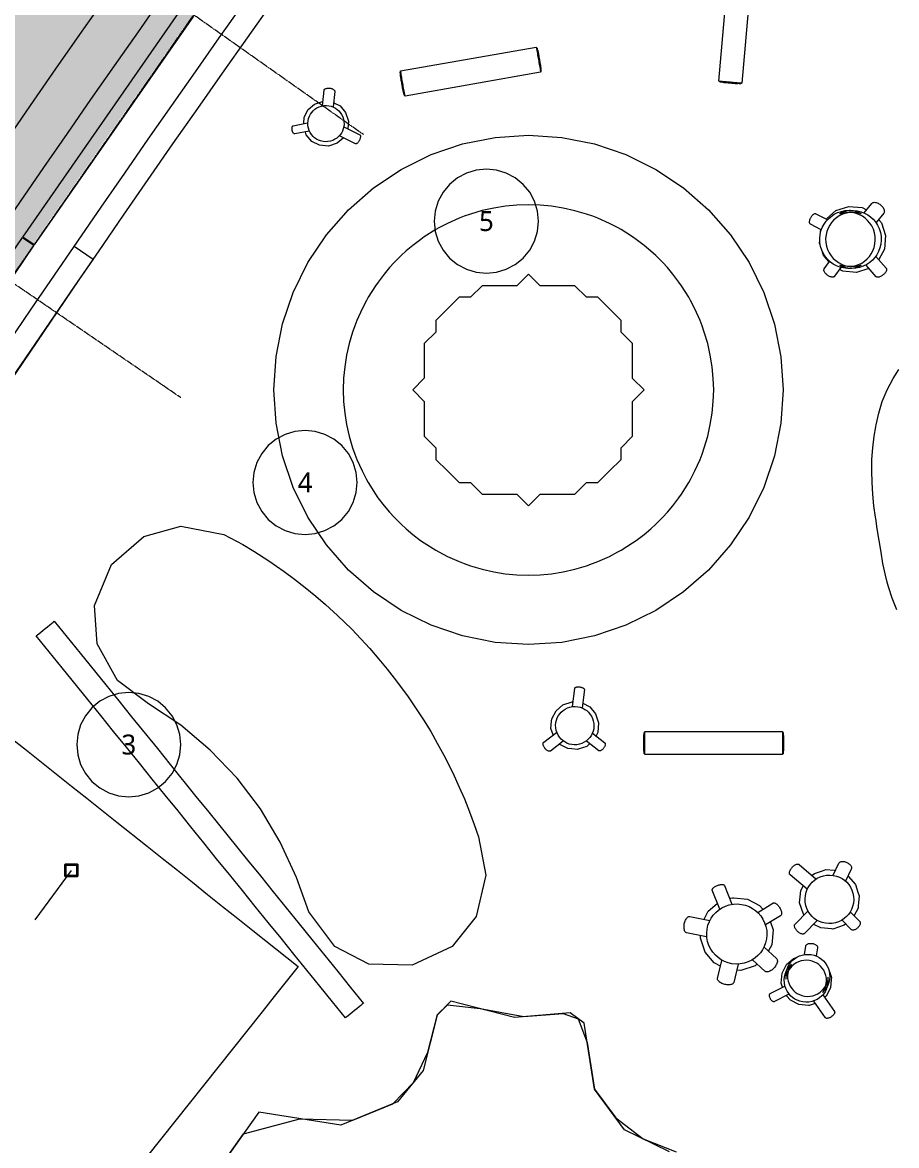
# Model space of a CAD drawing. Header units: millimetres. Extents: x -31757 to 121236, y -27283 to 63658.
# Drawn here: x 46065 to 53617, y 3077 to 12778 of the extents above; entities that cross this region are included whole.
import ezdxf

# ---------------------------------------------------------------- set-up
doc = ezdxf.new("R2010")
doc.units = ezdxf.units.MM
doc.linetypes.add('DASHDOT', pattern=[3.556, 2.54, -0.508, 0, -0.508])
doc.linetypes.add('PHANTOM', pattern=[6.35, 3.175, -0.635, 0.635, -0.635, 0.635, -0.635])
for name, color, linetype, lineweight in [('04_切断（機械室などの塊）', 7, 'Continuous', 35), ('06_部屋の色', 8, 'Continuous', 0), ('10_見えがかり', 7, 'Continuous', 13), ('11_見えがかり（家具）', 8, 'Continuous', 9), ('20_上部（屋根の外形・梁）', 8, 'PHANTOM', 9), ('30_敷地・外構', 8, 'Continuous', 9), ('40_通り芯', 1, 'DASHDOT', 9), ('41_通り芯の符号', 1, 'Continuous', 13), ('50_寸法', 3, 'Continuous', 9)]:
    doc.layers.add(name, color=color, linetype=linetype, lineweight=lineweight)
doc.styles.add('JP', font='NotoSansCJKjp-Regular.otf')

msp = doc.modelspace()

# ---------------------------------------------------------------- hatches: boundary and pattern name
at = {"layer": '06_部屋の色', "true_color": 0xd8ccb8}
msp.add_hatch(color=8, dxfattribs=at).paths.add_polyline_path([(46090.2, 13394.3), (46610.4, 14131.8), (47134.1, 14866.8), (47661.3, 15599.3), (48191.9, 16329.3), (48725.9, 17056.8), (49263.4, 17781.8), (49804.3, 18504.2), (50348.5, 19224.1), (50896.2, 19941.4), (51447.2, 20656.2), (52001.6, 21368.3), (52559.4, 22077.8), (53120.5, 22784.7), (53684.9, 23488.9), (54252.6, 24190.4), (54823.6, 24889.3), (55397.9, 25585.4), (55975.5, 26278.9), (56556.3, 26969.6), (57140.4, 27657.6), (57727.8, 28342.8), (58318.3, 29025.2), (58912.1, 29704.9), (59509, 30381.7), (60109.2, 31055.7), (60712.5, 31726.9), (61318.9, 32395.3), (61928.6, 33060.7), (62541.3, 33723.3), (63157.1, 34383), (63776.1, 35039.8), (64398.1, 35693.7), (65023.3, 36344.6), (65651.4, 36992.6), (66282.7, 37637.6), (66916.9, 38279.6), (67554.2, 38918.6), (68194.5, 39554.6), (68837.8, 40187.6), (69484, 40817.5), (70133.2, 41444.4), (70785.4, 42068.3), (71440.5, 42689), (72098.5, 43306.7), (72759.4, 43921.2), (73423.2, 44532.7), (74089.9, 45140.9), (75098.3, 44030.5), (74436.8, 43427), (73778.2, 42820.3), (73122.5, 42210.6), (72469.6, 41597.8), (71819.7, 40981.9), (71172.6, 40363), (70528.5, 39741), (69887.3, 39116), (69249.1, 38487.9), (68613.8, 37856.9), (67981.5, 37222.9), (67352.2, 36585.9), (66726, 35945.9), (66102.7, 35303), (65482.5, 34657.2), (64865.3, 34008.5), (64251.2, 33356.8), (63640.2, 32702.3), (63032.2, 32044.9), (62427.4, 31384.7), (61825.7, 30721.6), (61227.1, 30055.6), (60631.7, 29386.9), (60039.4, 28715.3), (59450.3, 28041), (58864.3, 27363.9), (58281.6, 26684.1), (57702.1, 26001.5), (57125.8, 25316.2), (56552.7, 24628.2), (55982.9, 23937.5), (55416.4, 23244.1), (54853.1, 22548), (54293.1, 21849.3), (53736.4, 21148), (53183.1, 20444), (52633, 19737.5), (52086.3, 19028.4), (51542.9, 18316.7), (51002.9, 17602.4), (50466.3, 16885.6), (49933, 16166.3), (49403.2, 15444.5), (48876.7, 14720.2), (48353.7, 13993.4), (47834.1, 13264.2), (47317.9, 12532.5), (46805.2, 11798.4), (46296, 11061.9), (45790.2, 10323), (45287.9, 9581.8), (44789.2, 8838.1), (44293.9, 8092.2), (43802.2, 7343.9), (43313.9, 6593.3), (42829.3, 5840.4), (42348.2, 5085.2), (41870.6, 4327.7), (41396.6, 3568.1), (40122.1, 4359.1), (40599.9, 5124.8), (41081.2, 5888.2), (41566.1, 6649.3), (42054.6, 7408.1), (42546.7, 8164.7), (43042.3, 8918.9), (43541.5, 9670.8), (44044.2, 10420.3), (44550.4, 11167.4), (45060.2, 11912.1), (45573.4, 12654.4)])

# ---------------------------------------------------------------- linework, layer by layer
at = {"layer": '04_切断（機械室などの塊）'}
msp.add_lwpolyline([(46536.8, 5503.1), (46536.8, 5495.9), (46536.8, 5494.7), (46536.7, 5487.6), (46536.7, 5486.4), (46536.7, 5479.2), (46536.7, 5478.1), (46536.7, 5470.9), (46536.7, 5469.7), (46536.7, 5462.6), (46536.7, 5461.4), (46536.7, 5454.2), (46536.7, 5453.1), (46536.7, 5445.9), (46536.7, 5444.7), (46536.7, 5437.6), (46536.7, 5436.4), (46536.7, 5429.2), (46536.7, 5428.1), (46536.7, 5420.9), (46536.7, 5419.7), (46536.7, 5412.6), (46536.7, 5411.4), (46536.7, 5404.2), (46535.6, 5404.2), (46528.4, 5404.2), (46527.2, 5404.2), (46520.1, 5404.2), (46518.9, 5404.2), (46511.7, 5404.2), (46510.6, 5404.2), (46503.4, 5404.2), (46502.2, 5404.2), (46495.1, 5404.2), (46493.9, 5404.2), (46486.7, 5404.2), (46485.6, 5404.2), (46478.4, 5404.2), (46477.2, 5404.2), (46470.1, 5404.2), (46468.9, 5404.2), (46461.7, 5404.2), (46460.6, 5404.2), (46453.4, 5404.2), (46452.2, 5404.2), (46445.1, 5404.2), (46443.9, 5404.2), (46436.7, 5404.2), (46436.7, 5405.4), (46436.7, 5412.6), (46436.7, 5413.7), (46436.7, 5420.9), (46436.7, 5422.1), (46436.7, 5429.2), (46436.7, 5430.4), (46436.7, 5437.6), (46436.7, 5438.7), (46436.7, 5445.9), (46436.7, 5447.1), (46436.7, 5454.2), (46436.7, 5455.4), (46436.7, 5462.6), (46436.7, 5463.7), (46436.7, 5470.9), (46436.7, 5472.1), (46436.7, 5479.2), (46436.7, 5480.4), (46436.7, 5487.6), (46436.7, 5488.7), (46436.8, 5495.9), (46436.8, 5497.1), (46436.8, 5504.2), (46437.9, 5504.2), (46445.1, 5504.2), (46446.2, 5504.2), (46453.4, 5504.2), (46454.6, 5504.2), (46461.8, 5504.2), (46462.9, 5504.2), (46470.1, 5504.2), (46471.2, 5504.2), (46478.4, 5504.2), (46479.6, 5504.2), (46486.8, 5504.2), (46487.9, 5504.2), (46495.1, 5504.2), (46496.2, 5504.2), (46503.4, 5504.2), (46504.6, 5504.2), (46511.8, 5504.2), (46512.9, 5504.2), (46520.1, 5504.2), (46521.2, 5504.2), (46528.4, 5504.2), (46529.6, 5504.2), (46536.8, 5504.2), (46536.8, 5503.1)], dxfattribs=at)
at = {"layer": '10_見えがかり'}
for points in [[(52393, 13537.7), (52280.5, 12252.6), (52279.8, 12252.7), (52277.5, 12252.8), (52273.5, 12253.1), (52267.8, 12253.6), (52260.3, 12254.2), (52251.3, 12255), (52241, 12255.8), (52229.6, 12256.8), (52217.6, 12257.8), (52205.2, 12258.9), (52192.9, 12260), (52180.9, 12261), (52168.9, 12262.1), (52156.6, 12263.2), (52144.2, 12264.3), (52132.2, 12265.3), (52120.8, 12266.4), (52110.4, 12267.3), (52101.4, 12268.1), (52094, 12268.8), (52088.3, 12269.3), (52084.3, 12269.7), (52082, 12270), (52081.3, 12270.1), (52193.8, 13555.2)], [(42603.5, 5694.3), (42848.1, 6411.3), (43072.1, 6772.4), (43266.5, 7072.2), (43461.5, 7371.6), (43657, 7670.6), (43853.1, 7969.3), (44049.8, 8267.6), (44247, 8565.5), (44444.8, 8863.1), (44643.1, 9160.3), (44842, 9457.1), (45041.5, 9753.5), (45241.5, 10049.6), (45442.1, 10345.3), (45643.2, 10640.6), (45844.9, 10935.5), (46047.1, 11230.1), (46249.9, 11524.3), (46453.2, 11818), (46657.1, 12111.5), (46861.5, 12404.5), (47066.5, 12697.1), (47256.1, 12966.7)], [(47967.9, 12934.7), (47762.5, 12643.8), (47557.6, 12352.4), (47353.3, 12060.7), (47149.5, 11768.6), (46946.2, 11476.1), (46743.6, 11183.3), (46541.4, 10890), (46339.8, 10596.4), (46138.8, 10302.4), (45938.3, 10008)], [(49333.4, 12351.5), (49332.6, 12355.8), (49332.2, 12358.3), (49332.1, 12359.1), (50504, 12565.6), (50504.1, 12564.9), (50504.6, 12562.4), (50505.4, 12558), (50506.5, 12551.8), (50507.9, 12543.7), (50509.6, 12533.9), (50511.6, 12522.7), (50513.8, 12510.3), (50516.1, 12497.2), (50518.5, 12483.8), (50520.8, 12470.4), (50523.1, 12457.3), (50525.4, 12444.3), (50527.8, 12430.9), (50530.2, 12417.4), (50532.5, 12404.3), (50534.6, 12392), (50536.6, 12380.7), (50538.3, 12370.9), (50539.8, 12362.8), (50540.9, 12356.6), (50541.6, 12352.3), (50542.1, 12349.8), (50542.2, 12349), (49370.3, 12142.4), (49370.1, 12143.2), (49369.7, 12145.7), (49368.9, 12150), (49367.8, 12156.2), (49366.4, 12164.3), (49364.6, 12174.1), (49362.7, 12185.4), (49360.5, 12197.8), (49358.2, 12210.9), (49355.8, 12224.3), (49353.4, 12237.7), (49351.1, 12250.7), (49348.8, 12263.8), (49346.5, 12277.2), (49344.1, 12290.6), (49341.8, 12303.7), (49339.6, 12316.1), (49337.6, 12327.3), (49335.9, 12337.1), (49334.5, 12345.2), (49333.4, 12351.5)], [(50507.5, 12557.3), (50510.5, 12557.8), (50510.6, 12557.1), (50511, 12554.8), (50511.7, 12550.9), (50512.7, 12545.1), (50514, 12537.7), (50515.6, 12528.7), (50517.4, 12518.3), (50519.5, 12506.9), (50521.6, 12494.9), (50523.8, 12482.5), (50525.9, 12470.2), (50528.1, 12458.2), (50530.2, 12446.2), (50532.3, 12433.9), (50534.5, 12421.5), (50536.6, 12409.5), (50538.6, 12398.1), (50540.5, 12387.7), (50542.1, 12378.7), (50543.4, 12371.3), (50544.4, 12365.5), (50545.1, 12361.5), (50545.5, 12359.2), (50545.6, 12358.5), (50542.6, 12358)], [(50515.9, 12538.5), (50516.9, 12538.7), (50517.2, 12536.8), (50517.8, 12533.6), (50518.6, 12529), (50519.7, 12523), (50521, 12515.7), (50522.4, 12507.3), (50524.1, 12498.1), (50525.8, 12488.4), (50527.5, 12478.4), (50529.3, 12468.4), (50531, 12458.7), (50532.7, 12449), (50534.5, 12439), (50536.2, 12429.1), (50537.9, 12419.3), (50539.6, 12410.1), (50541, 12401.7), (50542.3, 12394.4), (50543.4, 12388.4), (50544.2, 12383.8), (50544.8, 12380.6), (50545.1, 12378.7), (50544.1, 12378.5)], [(49329.9, 12342.5), (49329.2, 12346.5), (49328.8, 12348.8), (49328.7, 12349.5), (49331.6, 12350.1)], [(49331.2, 12317.6), (49330.5, 12322.1), (49329.9, 12325.2), (49329.6, 12327), (49330.6, 12327.2)], [(49366.7, 12150.7), (49363.8, 12150.2), (49363.7, 12150.9), (49363.3, 12153.2), (49362.6, 12157.2), (49361.5, 12162.9), (49360.2, 12170.4), (49358.6, 12179.4), (49356.8, 12189.7), (49354.8, 12201.1), (49352.7, 12213.2), (49350.5, 12225.5), (49348.3, 12237.9), (49346.2, 12249.9), (49344.1, 12261.9), (49341.9, 12274.2), (49339.7, 12286.6), (49337.6, 12298.6), (49335.6, 12310), (49333.8, 12320.3), (49332.2, 12329.4), (49330.9, 12336.8), (49329.9, 12342.5)], [(49358, 12171.9), (49357, 12171.7), (49357, 12171.7), (49356.6, 12173.5), (49356.1, 12176.6), (49355.3, 12181.1), (49354.3, 12187), (49353, 12194.1), (49351.6, 12202.2), (49350, 12211.1), (49348.3, 12220.6), (49346.6, 12230.3), (49344.9, 12239.9), (49343.3, 12249.3), (49341.6, 12258.8), (49339.9, 12268.4), (49338.2, 12278.1), (49336.5, 12287.6), (49334.9, 12296.5), (49333.5, 12304.6), (49332.3, 12311.7), (49331.2, 12317.6)], [(52272.4, 12251.2), (52272.1, 12248.4), (52271.5, 12248.4), (52269.3, 12248.5), (52265.7, 12248.8), (52260.4, 12249.2), (52253.6, 12249.8), (52245.3, 12250.5), (52235.7, 12251.3), (52225.3, 12252.2), (52214.2, 12253.1), (52202.8, 12254.1), (52191.5, 12255.1), (52180.4, 12256.1), (52169.4, 12257), (52158.1, 12258), (52146.7, 12259.1), (52135.6, 12260), (52125.2, 12261), (52115.6, 12261.8), (52107.4, 12262.6), (52100.5, 12263.2), (52095.2, 12263.7), (52091.6, 12264.1), (52089.5, 12264.3), (52088.8, 12264.4), (52089.1, 12267.3)], [(52245.5, 12248.7), (52245.4, 12247.7), (52243.9, 12247.8), (52241.3, 12248), (52237.5, 12248.3), (52232.6, 12248.7), (52226.7, 12249.2), (52219.8, 12249.7), (52212.3, 12250.4), (52204.4, 12251.1), (52196.2, 12251.8), (52188.1, 12252.5), (52180.2, 12253.2), (52172.3, 12253.9), (52164.2, 12254.6), (52156, 12255.3), (52148.1, 12256), (52140.6, 12256.7), (52133.7, 12257.3), (52127.8, 12257.8), (52122.9, 12258.3), (52119.1, 12258.7), (52116.5, 12258.9), (52115, 12259.1), (52115, 12259.1), (52115.1, 12260.1)], [(48656.6, 12059.2), (48671, 12193.1), (48671.7, 12195.7), (48673, 12198.3), (48675.2, 12200.8), (48678.2, 12203.2), (48681.9, 12205.3), (48686.4, 12207.1), (48691.5, 12208.6), (48697, 12209.6), (48702.8, 12210.3), (48708.7, 12210.5), (48714.5, 12210.4), (48720.1, 12210), (48725.8, 12209.2), (48731.5, 12208.1), (48737.2, 12206.6), (48742.7, 12204.7), (48747.9, 12202.5), (48752.5, 12200), (48756.5, 12197.2), (48759.7, 12194.4), (48762.1, 12191.4), (48763.7, 12188.5), (48764.5, 12185.7), (48764.5, 12183), (48750.1, 12049.3)], [(48500, 11960.9), (48534.1, 12025.8), (48589.6, 12073.6), (48658.6, 12096.2)], [(48553.9, 11986), (48564.7, 12001.5), (48577.3, 12015.5), (48592.2, 12028.4), (48609.1, 12039.7), (48628, 12048.9), (48648.2, 12055.6), (48669.4, 12059.5), (48690.9, 12060.5), (48712.2, 12058.5), (48732.6, 12053.7), (48751.6, 12046.6), (48769, 12037.3), (48784.5, 12026.5), (48798.5, 12013.9), (48811.4, 11999), (48822.7, 11982.1), (48831.9, 11963.2), (48838.6, 11943), (48842.5, 11921.8), (48843.5, 11900.3), (48841.5, 11879), (48836.7, 11858.6), (48829.6, 11839.6), (48820.3, 11822.2), (48809.5, 11806.7), (48796.9, 11792.7), (48782, 11779.8), (48765.1, 11768.5), (48746.3, 11759.3), (48726, 11752.6), (48704.8, 11748.7), (48683.3, 11747.7), (48662, 11749.7), (48641.6, 11754.5), (48622.6, 11761.6), (48605.2, 11770.9), (48589.7, 11781.7), (48575.7, 11794.3), (48562.8, 11809.2), (48551.5, 11826.1), (48542.3, 11844.9), (48535.6, 11865.2), (48531.7, 11886.4), (48530.8, 11907.9), (48532.7, 11929.2), (48537.5, 11949.6), (48544.6, 11968.6), (48553.9, 11986)], [(48755.9, 12084.9), (48808.8, 12057.1), (48856.6, 12001.6), (48881.3, 11926.2), (48875.4, 11861.4)], [(48495, 11905.7), (48500, 11960.9)], [(48399.4, 11834.6), (48397.9, 11838.9), (48396.7, 11843.3), (48395.8, 11847.5), (48395.1, 11851.8), (48394.6, 11856.3), (48394.3, 11860.8), (48394.3, 11865.3), (48394.6, 11869.5), (48395.3, 11873.5), (48396.2, 11877), (48397.4, 11880), (48398.7, 11882.4), (48400.3, 11884.2), (48402, 11885.3), (48403.7, 11885.9), (48529, 11910.3)], [(48542.9, 11839.2), (48417.5, 11814.9), (48415.7, 11814.8), (48413.7, 11815.2), (48411.6, 11816.3), (48409.4, 11818), (48407.2, 11820.3), (48405, 11823.2), (48403, 11826.7), (48401.1, 11830.5), (48399.4, 11834.6)], [(48842.7, 11875.4), (48979.8, 11807.7), (48981.6, 11806.4), (48983.2, 11804.6), (48984.4, 11802), (48985.2, 11798.9), (48985.6, 11795.1), (48985.6, 11790.8), (48985.1, 11786), (48984.1, 11781), (48982.7, 11775.9), (48981, 11770.8), (48979, 11765.8), (48976.8, 11761.1), (48974.4, 11756.5), (48971.7, 11751.9), (48968.7, 11747.4), (48965.4, 11743.2), (48962, 11739.4), (48958.6, 11736.1), (48955.2, 11733.4), (48952, 11731.5), (48948.9, 11730.2), (48946.2, 11729.6), (48943.7, 11729.7), (48941.7, 11730.4), (48804.5, 11798.1)], [(48837.1, 11779.8), (48784.6, 11734.6), (48709.2, 11709.9), (48630.3, 11717), (48565.4, 11751.1), (48517.6, 11806.6), (48509.7, 11830.7)], [(53010.9, 11080.6), (53012, 11082.8), (53093.7, 11153.1), (53204.5, 11189.5)], [(53204.5, 11189.5), (53320.6, 11178.9), (53355.9, 11160.4)], [(53337.4, 11134.3), (53402.5, 11215), (53405.8, 11218.3), (53409.9, 11221), (53415, 11223), (53420.8, 11224.1), (53427.5, 11224.4), (53434.6, 11223.7), (53442.2, 11222), (53449.9, 11219.5), (53457.5, 11216.1), (53464.9, 11212.1), (53471.9, 11207.6), (53478.3, 11202.8), (53484.3, 11197.5), (53490.2, 11191.7), (53495.7, 11185.3), (53500.6, 11178.5), (53504.7, 11171.6), (53507.9, 11164.5), (53510.1, 11157.7), (53511.3, 11151.2), (53511.4, 11145.2), (53510.5, 11139.8), (53508.7, 11135.2), (53506.2, 11131.3), (53440.2, 11049.6)], [(52864.9, 11057), (52865.5, 11062.6), (52866.6, 11068.5), (52868.3, 11074.5), (52870.4, 11080.5), (52872.8, 11086.3), (52875.5, 11091.8), (52878.4, 11097.1), (52881.8, 11102.4), (52885.5, 11107.5), (52889.5, 11112.4), (52893.6, 11116.7), (52897.8, 11120.4), (52902, 11123.4), (52906.1, 11125.6), (52909.8, 11126.9), (52913.3, 11127.4), (52916.3, 11127.1), (52918.9, 11126.2), (53017.8, 11074.8)], [(53007.5, 11060.4), (53027.6, 11082.7), (53051.2, 11103.2), (53078.1, 11121.2), (53108, 11135.7), (53140.1, 11146.3), (53173.7, 11152.4), (53207.7, 11153.7), (53244.3, 11153.7), (53277.9, 11150.4), (53310.2, 11142.7), (53340.3, 11131.1), (53367.7, 11116.2), (53392.1, 11098.8), (53414.2, 11078.5), (53434.5, 11054.7), (53452.2, 11027.4), (53466.7, 10997.3), (53477.1, 10964.9), (53483.2, 10931), (53484.5, 10896.6), (53481.2, 10862.6), (53473.6, 10830), (53462.1, 10799.6), (53447.3, 10771.9), (53430.1, 10747.3), (53410, 10725), (53386.4, 10704.5), (53359.4, 10686.5), (53329.6, 10672), (53297.5, 10661.4), (53263.9, 10655.3), (53229.8, 10654), (53193.3, 10654), (53159.7, 10657.3), (53127.4, 10665), (53097.3, 10676.6), (53069.8, 10691.5), (53045.5, 10708.9), (53023.4, 10729.2), (53003.1, 10753), (52985.3, 10780.3), (52970.9, 10810.4), (52960.4, 10842.8), (52954.4, 10876.7), (52953, 10911.1), (52956.3, 10945.1), (52964, 10977.7), (52975.5, 11008.1), (52990.2, 11035.8), (53007.5, 11060.4)], [(53269.2, 11128.4), (53238.9, 11135.6), (53217.9, 11137.7), (53211.8, 11137.5), (53180.3, 11131.7), (53150.1, 11121.8), (53122, 11108.1), (53096.7, 11091.3), (53074.5, 11072), (53055.6, 11051), (53039.4, 11027.9), (53025.5, 11001.9), (53014.7, 10973.2), (53007.5, 10942.6), (53004.4, 10910.7), (53005.7, 10878.4), (53011.4, 10846.5), (53021.2, 10816), (53034.8, 10787.7), (53051.4, 10762.1), (53070.5, 10739.7), (53091.3, 10720.6), (53114.2, 10704.3), (53140, 10690.3), (53168.3, 10679.3), (53198.7, 10672.1), (53219.7, 10670), (53225.7, 10670.2), (53257.3, 10676), (53287.5, 10685.9), (53315.6, 10699.6), (53340.9, 10716.4), (53363.1, 10735.7), (53381.9, 10756.7), (53398.2, 10779.8), (53412, 10805.8), (53422.8, 10834.5), (53430, 10865.1), (53433.1, 10897), (53431.8, 10929.3), (53426.2, 10961.2), (53416.4, 10991.7), (53402.8, 11020), (53386.1, 11045.6), (53367, 11068), (53346.2, 11087.1), (53323.3, 11103.4), (53297.6, 11117.4), (53269.2, 11128.4)], [(53273.6, 11142.7), (53241.4, 11150.4), (53218.3, 11152.7), (53210.2, 11152.4), (53176.6, 11146.3), (53144.5, 11135.7), (53125.5, 11126.4), (53125.7, 11125.8), (53143.7, 11131.7), (53175.3, 11137.5), (53207.3, 11138.7), (53243.8, 11138.7), (53275.4, 11135.6), (53305.8, 11128.4), (53311.1, 11126.3), (53311.4, 11126.9), (53303.8, 11131.1), (53273.6, 11142.7)], [(53462.8, 11074.4), (53486.3, 11047.2), (53522.7, 10936.4), (53512.1, 10820.3), (53464.9, 10730.2)], [(52965.7, 10987.9), (52872.2, 11036.5), (52870, 11038.1), (52868, 11040.4), (52866.5, 11043.5), (52865.4, 11047.3), (52864.8, 11051.8), (52864.9, 11057)], [(52960.5, 10971.8), (52962, 10987.4), (52962, 10987.5)], [(52955.6, 10858.5), (52951.4, 10871.3), (52952.2, 10880.6)], [(53031.9, 10709.2), (52987.8, 10760.5), (52977.5, 10792)], [(52991.5, 10628.5), (52990, 10633.5), (52989.4, 10638.1), (52989.6, 10642.2), (52990.6, 10645.8), (52992.2, 10648.9), (53037.4, 10713.6)], [(53133.8, 10676.6), (53163.9, 10665), (53196.2, 10657.3), (53219.2, 10655), (53227.4, 10655.3), (53260.9, 10661.4), (53293, 10672), (53312.1, 10681.3), (53311.8, 10681.9), (53293.8, 10676), (53262.3, 10670.2), (53230.3, 10668.9), (53193.7, 10668.9), (53162.1, 10672.1), (53131.8, 10679.3), (53126.4, 10681.4), (53126.2, 10680.8), (53133.8, 10676.6)], [(53439.2, 10756.9), (53526.9, 10655.9), (53528.7, 10653.2), (53529.9, 10649.8), (53530.4, 10645.8), (53530.1, 10641.2), (53529, 10636.1), (53527, 10630.6), (53524.2, 10624.9), (53520.6, 10619.1), (53516.5, 10613.5), (53511.9, 10608.1), (53507.1, 10603.1), (53502.1, 10598.5), (53496.8, 10594.2), (53491.2, 10590.1), (53485.2, 10586.3), (53479, 10583), (53472.8, 10580.3), (53466.8, 10578.3), (53461.1, 10577.1), (53455.9, 10576.7), (53451.3, 10577.1), (53447.4, 10578.1), (53444.2, 10579.8), (53441.7, 10582), (53354.9, 10682.1)], [(53134.3, 10661.3), (53081.9, 10586.2), (53079.6, 10583.6), (53076.6, 10581.5), (53072.8, 10579.9), (53068.2, 10578.8), (53063, 10578.5), (53057.3, 10578.9), (53051.2, 10580.1), (53044.8, 10581.9), (53038.5, 10584.4), (53032.3, 10587.3), (53026.3, 10590.7), (53020.8, 10594.3), (53015.5, 10598.2), (53010.4, 10602.6), (53005.5, 10607.4), (53001, 10612.6), (52997.1, 10617.9), (52993.9, 10623.2), (52991.5, 10628.5)], [(53377, 10653.5), (53269.6, 10618.2), (53153.5, 10628.8), (53124.6, 10643.9)], [(46887.7, 7093.3), (46709.8, 7410.8), (46687.8, 7740.5), (46835.1, 8097), (47114.6, 8339.1), (47433.6, 8425.8), (47806.5, 8354.2), (47969.9, 8268.6), (48065.3, 8210.8), (48193.4, 8128), (48324.9, 8037), (48414.6, 7970.7), (48507, 7898.8), (48599.7, 7822.8), (48684.1, 7749.9), (48788.4, 7654.5), (48909.7, 7536.4), (48988.4, 7454.8), (49066.3, 7369.8), (49145.4, 7278.9), (49217.2, 7192.1), (49297.4, 7089.5), (49397.4, 6952.9), (49467.9, 6850.2), (49529.5, 6754.8), (49592.4, 6652.1), (49649.5, 6552.9), (49706.3, 6448.4), (49782.3, 6297.1), (49839.5, 6174), (49883.7, 6071.3), (49928.5, 5959.4), (49969, 5850.6), (50005.2, 5745.1), (50067.7, 5413.1), (49984.2, 5054.8), (49777.5, 4796.9), (49432, 4634.7), (49058.3, 4644.5), (48764.8, 4796.2), (48539.9, 5097.3), (48431.7, 5393.7), (48293.1, 5697.8), (48121.5, 5984.7), (47919.3, 6250.9), (47688.4, 6492.6), (47432.2, 6707.3), (47153.8, 6892.3), (46887.7, 7093.3)], [(46187.2, 7481.6), (46195, 7487.9), (46207.3, 7497.9), (46223.4, 7510.9), (46242.2, 7526.1), (46262.3, 7542.4), (46282.4, 7558.7), (46301.2, 7573.8), (46317.3, 7586.9), (46329.6, 7596.9), (46337.4, 7603.2), (46340, 7605.3), (46451.3, 7467.8), (46562.7, 7330.3), (46785.3, 7055.3), (46896.6, 6917.9), (47008, 6780.4), (47230.6, 6505.4), (47341.9, 6367.9), (47564.6, 6092.9), (47675.9, 5955.4), (48009.9, 5542.9), (48121.2, 5405.5), (48232.5, 5268), (48343.9, 5130.5), (48455.2, 4993), (48566.5, 4855.5), (48677.8, 4718), (48789.2, 4580.5), (48900.5, 4443), (49011.8, 4305.5), (49009.2, 4303.4), (49001.4, 4297.1), (48989.1, 4287.1), (48973, 4274.1), (48954.2, 4258.9), (48934.1, 4242.6), (48914, 4226.3), (48895.2, 4211.1), (48879.1, 4198.1), (48866.8, 4188.1), (48859, 4181.8), (48856.4, 4179.7), (48745.1, 4317.2), (48633.7, 4454.7), (48522.4, 4592.1), (48411.1, 4729.6), (48299.8, 4867.1), (48188.4, 5004.6), (48077.1, 5142.1), (47965.8, 5279.6), (47854.5, 5417.1), (47743.1, 5554.6), (47631.8, 5692.1), (47520.5, 5829.6), (47409.2, 5967.1), (47297.8, 6104.5), (47186.5, 6242), (47075.2, 6379.5), (46963.9, 6517), (46852.5, 6654.5), (46741.2, 6792), (46629.9, 6929.5), (46407.2, 7204.5), (46295.9, 7342), (46184.6, 7479.5), (46187.2, 7481.6)], [(50816.4, 6870.2), (50837, 7026.1), (50837.5, 7028.2), (50838.8, 7030.2), (50840.7, 7032.2), (50843.4, 7034), (50846.8, 7035.6), (50850.8, 7037), (50855.3, 7038), (50860.3, 7038.7), (50865.4, 7039.1), (50870.7, 7039.1), (50875.9, 7038.8), (50880.9, 7038.3), (50885.9, 7037.5), (50891, 7036.4), (50896.1, 7035), (50901, 7033.3), (50905.5, 7031.4), (50909.6, 7029.2), (50913.2, 7026.9), (50916, 7024.5), (50918.1, 7022), (50919.5, 7019.6), (50920.2, 7017.3), (50920.2, 7015.1), (50899.6, 6859.1)], [(50638.8, 6764.2), (50638.8, 6764.2), (50674.8, 6832.8), (50733.6, 6883.4), (50813.4, 6909.6), (50819.5, 6909.1)], [(50906.6, 6897), (50965.7, 6866), (51016.3, 6807.2), (51042.5, 6727.4), (51034.9, 6643.8), (51020.8, 6617)], [(50695.8, 6790.7), (50707.2, 6807.1), (50720.6, 6821.9), (50736.3, 6835.6), (50754.3, 6847.5), (50774.2, 6857.3), (50795.6, 6864.4), (50818.1, 6868.5), (50840.9, 6869.5), (50863.4, 6867.4), (50885, 6862.4), (50905.2, 6854.8), (50923.6, 6845), (50939.9, 6833.6), (50954.8, 6820.2), (50968.4, 6804.5), (50980.4, 6786.5), (50990.1, 6766.6), (50997.2, 6745.2), (51001.4, 6722.7), (51002.4, 6699.9), (51000.3, 6677.4), (50995.3, 6655.8), (50987.7, 6635.6), (50977.9, 6617.2), (50966.4, 6600.9), (50953.1, 6586), (50937.3, 6572.4), (50919.4, 6560.4), (50899.4, 6550.7), (50878, 6543.6), (50855.6, 6539.4), (50832.8, 6538.4), (50810.3, 6540.5), (50788.7, 6545.5), (50768.5, 6553.1), (50750.1, 6562.9), (50733.7, 6574.4), (50718.9, 6587.7), (50705.2, 6603.5), (50693.3, 6621.4), (50683.5, 6641.3), (50676.4, 6662.8), (50672.3, 6685.2), (50671.3, 6708), (50673.4, 6730.5), (50678.4, 6752.1), (50686, 6772.3), (50695.8, 6790.7)], [(50649.3, 6625.3), (50631.1, 6680.5), (50631.1, 6680.5), (50636.8, 6742.4), (50638.8, 6764.2), (50638.8, 6764.2)], [(50737.7, 6569.2), (50626.2, 6485.1), (50623.7, 6483.7), (50620.7, 6482.8), (50617.3, 6482.6), (50613.3, 6483.1), (50609.1, 6484.4), (50604.5, 6486.4), (50599.8, 6489.1), (50595.1, 6492.4), (50590.5, 6496.3), (50586.2, 6500.5), (50582.2, 6504.9), (50578.6, 6509.4), (50575.3, 6514.1), (50572.1, 6519.2), (50569.3, 6524.5), (50566.9, 6529.9), (50565, 6535.4), (50563.6, 6540.6), (50563, 6545.6), (50562.9, 6550), (50563.5, 6553.9), (50564.7, 6557.2), (50566.3, 6559.8), (50568.4, 6561.8), (50679.9, 6645.9)], [(50990.7, 6638), (51096.7, 6555), (51098.4, 6553.3), (51099.8, 6551), (51100.7, 6548.1), (51101.1, 6544.7), (51100.9, 6540.7), (51100.2, 6536.4), (51098.8, 6531.8), (51097, 6527), (51094.7, 6522.2), (51092.1, 6517.6), (51089.2, 6513.1), (51086.1, 6509), (51082.8, 6505), (51079.2, 6501.1), (51075.3, 6497.4), (51071.2, 6494), (51067, 6491.1), (51062.8, 6488.7), (51058.8, 6487), (51055.1, 6485.8), (51051.6, 6485.4), (51048.6, 6485.6), (51046.1, 6486.3), (51044, 6487.6), (50938, 6570.4)], [(51434.8, 6482.4), (51433.8, 6482.4), (51433.8, 6482.4), (51433.8, 6484.1), (51433.7, 6486.9), (51433.7, 6491.1), (51433.7, 6496.5), (51433.7, 6503), (51433.7, 6510.5), (51433.7, 6518.7), (51433.7, 6527.4), (51433.7, 6536.4), (51433.6, 6545.3), (51433.6, 6553.9), (51433.6, 6562.6), (51433.7, 6571.5), (51433.7, 6580.5), (51433.7, 6589.2), (51433.7, 6597.4), (51433.7, 6604.9), (51433.7, 6611.4), (51433.7, 6616.8)], [(51433.7, 6616.8), (51433.8, 6621), (51433.8, 6623.8), (51433.8, 6625.5), (51433.8, 6625.5), (51434.8, 6625.5)], [(51436.6, 6553.9), (51436.6, 6565), (51436.6, 6576.4), (51436.6, 6587.8), (51436.6, 6598.9), (51436.6, 6609.4), (51436.7, 6619), (51436.7, 6627.3), (51436.7, 6634.2), (51436.7, 6639.5), (51436.8, 6643.2), (51436.8, 6645.3), (51436.8, 6645.9), (51439.7, 6645.9)], [(51441.7, 6641.2), (51441.7, 6646.9), (51441.8, 6650.9), (51441.8, 6653.2), (51441.8, 6653.9), (52631.8, 6653.9), (52631.8, 6653.2), (52631.9, 6650.9), (52631.9, 6646.9), (52631.9, 6641.1), (52631.9, 6633.6), (52632, 6624.6), (52632, 6614.2), (52632, 6602.8), (52632, 6590.7), (52632, 6578.3), (52632, 6565.9), (52632, 6553.9), (52632, 6541.8), (52632, 6529.5), (52632, 6517.1), (52632, 6505), (52632, 6493.6), (52632, 6483.2), (52631.9, 6474.1), (52631.9, 6466.7), (52631.9, 6460.9), (52631.9, 6456.9), (52631.8, 6454.6), (52631.8, 6453.9), (51441.8, 6453.9), (51441.8, 6454.7), (51441.7, 6457), (51441.7, 6461), (51441.7, 6466.7), (51441.7, 6474.2), (51441.6, 6483.2), (51441.6, 6493.6), (51441.6, 6505), (51441.6, 6517.1), (51441.6, 6529.5), (51441.6, 6541.9), (51441.6, 6553.9), (51441.6, 6566), (51441.6, 6578.4), (51441.6, 6590.8), (51441.6, 6602.9), (51441.6, 6614.3), (51441.7, 6624.7), (51441.7, 6633.7), (51441.7, 6641.2)], [(52633.9, 6645.9), (52636.8, 6645.9), (52636.8, 6645.2), (52636.9, 6643.1), (52636.9, 6639.4), (52636.9, 6634.1), (52636.9, 6627.3), (52637, 6618.9), (52637, 6609.4), (52637, 6598.9), (52637, 6587.7), (52637, 6576.3), (52637, 6565), (52637, 6553.9), (52637, 6542.8), (52637, 6531.4), (52637, 6520), (52637, 6508.9), (52637, 6498.4), (52637, 6488.8), (52636.9, 6480.5), (52636.9, 6473.6), (52636.9, 6468.3), (52636.9, 6464.7), (52636.8, 6462.5), (52636.8, 6461.9), (52633.9, 6461.9)], [(52638.8, 6620), (52639.8, 6620), (52639.8, 6620), (52639.8, 6618.5), (52639.9, 6615.8), (52639.9, 6612), (52639.9, 6607), (52639.9, 6601), (52639.9, 6594.1), (52639.9, 6586.5), (52639.9, 6578.4), (52640, 6570.1), (52640, 6561.9), (52640, 6553.9), (52640, 6545.9), (52640, 6537.6), (52639.9, 6529.3), (52639.9, 6521.3), (52639.9, 6513.7), (52639.9, 6506.8), (52639.9, 6500.7), (52639.9, 6495.7), (52639.9, 6491.9), (52639.8, 6489.2), (52639.8, 6487.7), (52639.8, 6487.7), (52638.8, 6487.7)], [(45968.7, 6595.8), (46099.1, 6492), (46229.5, 6388.2), (46360, 6284.5), (46490.4, 6180.7), (46620.8, 6077), (46751.3, 5973.2), (46881.7, 5869.5), (47142.6, 5662), (47273, 5558.2), (47403.5, 5454.5), (47533.9, 5350.7), (47664.3, 5247), (47794.8, 5143.2), (47925.2, 5039.5), (48055.6, 4935.7), (48446.9, 4624.5), (48343.2, 4494), (48239.4, 4363.6), (48135.7, 4233.2), (46268.1, 1885.3)], [(50965.5, 6546.5), (50940, 6524.5), (50866.6, 6500.4), (50860.3, 6498.3), (50812, 6502.7), (50776.6, 6505.9), (50708, 6542), (50706.7, 6543.4)], [(51439.7, 6461.9), (51436.8, 6461.9), (51436.8, 6462.6), (51436.8, 6464.7), (51436.7, 6468.4), (51436.7, 6473.7), (51436.7, 6480.6), (51436.7, 6488.9), (51436.6, 6498.4), (51436.6, 6509), (51436.6, 6520.1), (51436.6, 6531.5), (51436.6, 6542.9), (51436.6, 6553.9)], [(53120.4, 5519.4), (53123.6, 5522.8), (53127.6, 5525.8), (53132.6, 5528.3), (53138.3, 5530.1), (53144.8, 5531.2), (53151.7, 5531.5), (53159, 5531), (53166.4, 5529.8), (53173.7, 5528), (53180.7, 5525.6), (53187.3, 5522.8), (53193.6, 5519.5), (53199.9, 5515.6), (53206, 5511.2), (53211.6, 5506.2), (53216.6, 5500.9), (53220.8, 5495.3), (53224, 5489.7), (53226.3, 5484.1), (53227.5, 5478.7), (53227.8, 5473.6), (53227.1, 5469), (53225.7, 5464.9), (53177.2, 5362.2)], [(52843.3, 5290.6), (52697.6, 5414.7), (52695.2, 5417.3), (52693.4, 5420.6), (52692.3, 5424.7), (52691.8, 5429.5), (52692.2, 5435)], [(52692.2, 5435), (52693.5, 5441.1), (52695.5, 5447.4), (52698.3, 5454), (52701.7, 5460.5), (52705.6, 5466.9), (52709.8, 5472.9), (52714.3, 5478.5), (52719.1, 5483.8), (52724.4, 5488.9), (52730, 5493.8), (52735.9, 5498.2), (52741.9, 5502), (52747.9, 5505), (52753.7, 5507.2), (52759, 5508.4), (52763.9, 5508.8), (52768.1, 5508.3), (52771.7, 5507), (52774.6, 5505.1), (52920.7, 5380.7)], [(52888, 5411.2), (52907.7, 5428.2), (52976.5, 5450.8), (53007.4, 5460.9), (53077.1, 5454.6), (53086.8, 5453.7)], [(53069.8, 5413.2), (53118.2, 5515.7), (53120.4, 5519.4)], [(52857.8, 5313.9), (52872.4, 5334.6), (52889.3, 5353.4), (52909.3, 5370.7), (52932, 5385.9), (52957.3, 5398.3), (52984.5, 5407.3), (53013, 5412.5), (53041.9, 5413.8), (53070.4, 5411.1), (53097.8, 5404.8), (53123.4, 5395.1), (53146.7, 5382.7), (53167.5, 5368.2), (53186.3, 5351.3), (53203.6, 5331.3), (53218.8, 5308.5), (53231.1, 5283.3), (53240.1, 5256.1), (53245.4, 5227.6), (53246.7, 5198.7), (53244, 5170.2), (53237.7, 5142.8), (53228, 5117.2), (53215.6, 5093.9), (53201.1, 5073.1), (53184.2, 5054.3), (53164.2, 5037), (53141.4, 5021.8), (53116.2, 5009.5), (53089, 5000.5), (53060.5, 4995.2), (53031.6, 4993.9), (53003.1, 4996.6), (52975.7, 5002.9), (52950.1, 5012.6), (52926.7, 5025), (52906, 5039.5), (52887.2, 5056.4), (52869.8, 5076.4), (52854.7, 5099.2), (52842.3, 5124.4), (52833.3, 5151.6), (52828.1, 5180.1), (52826.8, 5209), (52829.4, 5237.5), (52835.8, 5264.9), (52845.5, 5290.5), (52857.8, 5313.9)], [(53199.2, 5404.7), (53261, 5332.8), (53282.9, 5266.4), (53293.8, 5233.1), (53285.7, 5144.1), (53284.3, 5128.6), (53250.6, 5064.5)], [(52089.8, 5120.2), (52025.3, 5281.8), (52024.7, 5284.5), (52024.8, 5287.7), (52025.8, 5291.2), (52027.8, 5295), (52030.7, 5299)], [(52030.7, 5299), (52034.5, 5303.1), (52039.2, 5307.3), (52044.5, 5311.3), (52050.3, 5315), (52056.5, 5318.5), (52062.7, 5321.6), (52069, 5324.2), (52075.3, 5326.6), (52082, 5328.7), (52088.8, 5330.4), (52095.6, 5331.7), (52102.2, 5332.4), (52108.4, 5332.6), (52114.1, 5332.3), (52118.9, 5331.4), (52123, 5330), (52126.2, 5328.1), (52128.4, 5325.9), (52129.8, 5323.5), (52194.3, 5161.9)], [(52817.1, 5069.5), (52812.4, 5074.9), (52779.6, 5174.6), (52784.4, 5226.8), (52789.2, 5279.1), (52809.1, 5317.1)], [(51953.8, 5033.3), (51989.2, 5100.8), (52068.3, 5168.8)], [(52015.2, 5040.1), (52033.2, 5065.8), (52054.2, 5089.1), (52078.9, 5110.5), (52107.1, 5129.3), (52138.4, 5144.6), (52172.1, 5155.7), (52207.3, 5162.2), (52243.1, 5163.8), (52278.4, 5160.5), (52312.3, 5152.7), (52344, 5140.7), (52372.9, 5125.4), (52398.6, 5107.4), (52421.9, 5086.4), (52443.3, 5061.7), (52462.1, 5033.5), (52477.4, 5002.2), (52488.6, 4968.6), (52495, 4933.3), (52496.6, 4897.6), (52493.4, 4862.2), (52485.5, 4828.3), (52473.5, 4796.6), (52458.2, 4767.7), (52440.2, 4742), (52419.2, 4718.7), (52394.5, 4697.3), (52366.3, 4678.5), (52335.1, 4663.2), (52301.4, 4652.1), (52266.2, 4645.6), (52230.4, 4644), (52195, 4647.3), (52161.1, 4655.1), (52129.4, 4667.1), (52100.5, 4682.4), (52074.9, 4700.4), (52051.5, 4721.4), (52030.1, 4746.1), (52011.3, 4774.3), (51996, 4805.6), (51984.9, 4839.3), (51978.4, 4874.5), (51976.8, 4910.2), (51980.1, 4945.6), (51987.9, 4979.5), (51999.9, 5011.2), (52015.2, 5040.1)], [(52177.2, 5210.3), (52186.2, 5213.3), (52200.9, 5218.1), (52209.9, 5217.3), (52328.7, 5206.5), (52433.6, 5151.4), (52461, 5119.5)], [(52419.2, 5091.5), (52547.7, 5170.8), (52551, 5172.3), (52555, 5173), (52559.5, 5172.8), (52564.5, 5171.6), (52570, 5169.3), (52575.7, 5166.1), (52581.5, 5161.9), (52587.3, 5156.8), (52592.8, 5151.2), (52598, 5145.1), (52602.7, 5138.7), (52606.9, 5132.3), (52610.8, 5125.6), (52614.3, 5118.6), (52617.5, 5111.2), (52620, 5103.7), (52621.9, 5096.3), (52623.1, 5089.2), (52623.5, 5082.7), (52623, 5076.8), (52621.8, 5071.7), (52620, 5067.6), (52617.6, 5064.4), (52614.7, 5062.1), (52486, 4982.7)], [(51782, 4947.7), (51781, 4956.2), (51780.8, 4965), (51781.1, 4974), (51782.1, 4982.8), (51783.4, 4991.3), (51785.3, 4999.7), (51787.7, 5008.2), (51790.7, 5016.7), (51794.3, 5024.8), (51798.3, 5032.4), (51802.7, 5039.1), (51807.4, 5044.8), (51812.2, 5049.3), (51816.9, 5052.6), (51821.6, 5054.6), (51826, 5055.4), (51830.1, 5055.1), (52003.2, 5021.7)], [(52734.8, 4974.8), (52735, 4979.7), (52736.1, 4983.9), (52737.8, 4987.5), (52740, 4990.3), (52851.6, 5100.9)], [(53218.1, 5094.2), (53297.5, 5014.8), (53299.7, 5012.1), (53301.4, 5008.8), (53302.4, 5004.8), (53302.8, 5000.3), (53302.5, 4995.3), (53301.4, 4989.9), (53299.5, 4984.4), (53296.9, 4978.8), (53293.8, 4973.3), (53290.1, 4968), (53286.2, 4963.1), (53282, 4958.7), (53277.6, 4954.5), (53272.7, 4950.5), (53267.4, 4946.9), (53261.9, 4943.7), (53256.3, 4941.2), (53250.7, 4939.3), (53245.4, 4938.2), (53240.4, 4937.8), (53235.9, 4938.2), (53231.9, 4939.3), (53228.6, 4941), (53225.9, 4943.2), (53146.3, 5022.7)], [(51976.1, 4881.3), (51803, 4914.7), (51799.1, 4916), (51795.3, 4918.4), (51791.8, 4922), (51788.5, 4926.8), (51785.8, 4932.8), (51783.6, 4939.8), (51782, 4947.7)], [(52528.8, 5006.9), (52550.9, 4939.7), (52539.3, 4812), (52511, 4758)], [(52932.3, 5019.8), (52820.6, 4909), (52817.7, 4906.8), (52814.2, 4905.1), (52809.9, 4904.2), (52805.1, 4904), (52799.6, 4904.6), (52793.8, 4906.1), (52787.7, 4908.4), (52781.5, 4911.5), (52775.4, 4915.2), (52769.6, 4919.4), (52764.1, 4923.9), (52759.1, 4928.7), (52754.4, 4933.7), (52749.9, 4939.2), (52745.8, 4945.1), (52742.1, 4951.2), (52739.1, 4957.4), (52736.8, 4963.5), (52735.4, 4969.4), (52734.8, 4974.8)], [(53177, 4989.2), (53165.7, 4979.6), (53115.9, 4963.2), (53066, 4946.8), (53055.7, 4947.7), (52961.5, 4956.3), (52902.3, 4987.4)], [(52094.8, 4627.5), (52039.8, 4656.4), (51962.6, 4746.2), (51922.5, 4868.1), (51922.5, 4868.1), (51924.4, 4889.3)], [(52472.5, 4790.4), (52579.8, 4693.2), (52582.9, 4689.6), (52585.3, 4685.1), (52586.9, 4679.6), (52587.6, 4673.3), (52587.1, 4666.2), (52585.6, 4658.5), (52583.1, 4650.4), (52579.5, 4642.1), (52575.1, 4633.9), (52570.1, 4626.1), (52564.6, 4618.6), (52558.8, 4611.8), (52552.6, 4605.4), (52545.7, 4599.2), (52538.3, 4593.4), (52530.6, 4588.2), (52522.8, 4583.9), (52515, 4580.5), (52507.4, 4578.3), (52500.4, 4577.2), (52494, 4577.2), (52488.4, 4578.2), (52483.7, 4580.2), (52479.8, 4583), (52372.6, 4680.3)], [(52821.5, 4728.2), (52833.4, 4800.5), (52834.3, 4804.1), (52836.1, 4807.7), (52838.8, 4811.1), (52842.3, 4814.3), (52846.7, 4817.1), (52851.8, 4819.5), (52857.5, 4821.4), (52863.7, 4822.7), (52870.1, 4823.5), (52876.6, 4823.7), (52883, 4823.3), (52889.2, 4822.5), (52895.2, 4821.3), (52901.4, 4819.6), (52907.5, 4817.3), (52913.4, 4814.6), (52918.8, 4811.3), (52923.6, 4807.7), (52927.7, 4803.8), (52930.9, 4799.7), (52933.2, 4795.6), (52934.6, 4791.4), (52935.2, 4787.5), (52934.9, 4783.8), (52923.7, 4715.2)], [(52247.6, 4642.7), (52210.1, 4486.9), (52208.6, 4482.9), (52206, 4479), (52202.2, 4475.4), (52197.2, 4472.2), (52191.1, 4469.6), (52184, 4467.5), (52176, 4466.2), (52167.4, 4465.5), (52158.6, 4465.6), (52149.6, 4466.3), (52140.8, 4467.5), (52132.4, 4469.3), (52124.1, 4471.6), (52115.7, 4474.4), (52107.4, 4477.8), (52099.5, 4481.8), (52092.1, 4486.3), (52085.6, 4491.1), (52080.2, 4496.2), (52076, 4501.4), (52073, 4506.5), (52071.2, 4511.4), (52070.6, 4516), (52071.1, 4520.2), (52108.5, 4675.9)], [(52630.8, 4445.1), (52619.6, 4479.1), (52627.6, 4567.4), (52665.7, 4639.9), (52727.8, 4693.3)], [(52687.6, 4638.5), (52700.6, 4657.1), (52715.9, 4674.1), (52733.9, 4689.7), (52754.4, 4703.3), (52777.2, 4714.5), (52801.8, 4722.6), (52827.5, 4727.3), (52853.6, 4728.4), (52879.4, 4726.1), (52904.2, 4720.3), (52927.4, 4711.6), (52948.5, 4700.5), (52967.3, 4687.4), (52984.4, 4672.1), (53000.1, 4654.2), (53013.9, 4633.7), (53025.2, 4610.9), (53033.4, 4586.4), (53038.2, 4560.8), (53039.5, 4534.8), (53037.2, 4509.1), (53031.5, 4484.4), (53018.6, 4448.9), (53009.9, 4425.8), (52998.8, 4404.8), (52985.7, 4386.1), (52970.4, 4369.2), (52952.5, 4353.6), (52931.9, 4339.9), (52909.1, 4328.8), (52884.5, 4320.7), (52858.8, 4316), (52832.7, 4314.8), (52806.9, 4317.2), (52782.1, 4323), (52758.9, 4331.7), (52737.8, 4342.8), (52719, 4355.9), (52701.9, 4371.2), (52686.2, 4389.1), (52672.4, 4409.6), (52661.2, 4432.4), (52652.9, 4456.9), (52648.1, 4482.5), (52646.9, 4508.5), (52649.2, 4534.2), (52654.8, 4558.9), (52667.8, 4594.4), (52676.4, 4617.5), (52687.6, 4638.5)], [(52864.1, 4675.8), (52840.4, 4678), (52816.3, 4676.9), (52792.6, 4672.6), (52770, 4665.1), (52749, 4654.9), (52730.1, 4642.3), (52713.5, 4627.9), (52699.5, 4612.3), (52687.4, 4595.1), (52680.1, 4581.4), (52676.9, 4567.4), (52674.8, 4543.7), (52675.9, 4519.7), (52680.4, 4496.1), (52688, 4473.6), (52698.3, 4452.6), (52711, 4433.7), (52725.5, 4417.2), (52741.2, 4403.1), (52758.5, 4391.1), (52778, 4380.8), (52799.4, 4372.8), (52822.2, 4367.5), (52846, 4365.3), (52870, 4366.4), (52893.7, 4370.7), (52916.3, 4378.2), (52937.3, 4388.4), (52956.3, 4401), (52972.8, 4415.4), (52986.9, 4431), (52998.9, 4448.2), (53006.2, 4461.9), (53009.4, 4475.9), (53011.5, 4499.6), (53010.4, 4523.6), (53005.9, 4547.2), (52998.4, 4569.7), (52988, 4590.7), (52975.3, 4609.6), (52960.8, 4626.1), (52945.1, 4640.2), (52927.8, 4652.2), (52908.3, 4662.5), (52887, 4670.5), (52864.1, 4675.8)], [(52727.8, 4693.3), (52743.4, 4698.4)], [(52410.2, 4643.4), (52394.4, 4629.8), (52272.5, 4589.7), (52237.6, 4592.9)], [(52669.2, 4554.5), (52682.1, 4590.1), (52690.1, 4611.3), (52700.3, 4630.7), (52709.5, 4643.7), (52709.2, 4644), (52702.9, 4638.5), (52687.7, 4621.6), (52674.6, 4602.9), (52666, 4586.7), (52662.1, 4569.8), (52659.8, 4544.1), (52661.1, 4518), (52662, 4513.1), (52662.3, 4513.1), (52664, 4531.8), (52669.2, 4554.5)], [(53036.3, 4581.8), (53048, 4546.3), (53053.8, 4528.6), (53052.3, 4511.7), (53045.8, 4440.3), (53007.7, 4367.9), (52997.3, 4358.9)], [(53017.1, 4488.8), (53004.2, 4453.2), (52996.2, 4432), (52986, 4412.6), (52976.8, 4399.6), (52977.1, 4399.3), (52983.4, 4404.7), (52998.6, 4421.7), (53011.7, 4440.4), (53020.3, 4456.6), (53024.2, 4473.5), (53026.5, 4499.2), (53025.3, 4525.3), (53024.4, 4530.2), (53024, 4530.1), (53022.4, 4511.5), (53017.1, 4488.8)], [(52519.5, 4369), (52519.2, 4373.3), (52519.3, 4377.4), (52519.9, 4380.9), (52520.9, 4384), (52522.3, 4386.4), (52523.9, 4388.3), (52525.8, 4389.5), (52651.9, 4453.6)], [(52687.7, 4384.4), (52561.2, 4320), (52559, 4319.3), (52556.5, 4319), (52553.8, 4319.3), (52550.7, 4320.3), (52547.5, 4321.9), (52544.2, 4324.2), (52540.8, 4327), (52537.5, 4330.4), (52534.4, 4334.1), (52531.6, 4338.1), (52529, 4342.2), (52526.8, 4346.3), (52524.8, 4350.5), (52523, 4355), (52521.4, 4359.7), (52520.3, 4364.4), (52519.5, 4369)], [(52915.1, 4304.4), (52869.2, 4289.3), (52861.4, 4286.8), (52855.6, 4287.3), (52773.2, 4294.8), (52700.7, 4332.9), (52667.2, 4371.7)], [(52981.3, 4378.3), (53080.6, 4235.2), (53081.8, 4232.8), (53082.5, 4230), (53082.5, 4226.6), (53081.8, 4222.9), (53080.4, 4218.8), (53078.2, 4214.4), (53075.3, 4210), (53071.8, 4205.5), (53067.8, 4201.2), (53063.5, 4197.2), (53059, 4193.4), (53054.4, 4190), (53049.6, 4186.9), (53044.5, 4184), (53039.2, 4181.4), (53033.8, 4179.2), (53028.4, 4177.5), (53023.2, 4176.3), (53018.4, 4175.8), (53014, 4175.8), (53010.2, 4176.5), (53007.1, 4177.7), (53004.7, 4179.3), (53002.9, 4181.3), (52903.3, 4324.8)], [(47529.1, 2548.3), (47975.4, 3178.7), (48461.6, 3309.1), (48918.7, 3295.8), (49265.8, 3437.4), (49444.1, 3622.8), (49566.7, 3884.1), (49651.7, 4209), (49736.7, 4294), (50018.8, 4259.9), (50396.7, 4190.7), (50736.7, 4219), (50866.7, 4171.5), (50942.9, 3967.7), (51006.6, 3564), (51190.8, 3316), (51429.1, 3134.8), (51711.6, 3022.7)]]:
    msp.add_lwpolyline(points, dxfattribs=at)
at = {"layer": '11_見えがかり（家具）'}
for points in [[(47541.8, 12833.5), (46167.2, 10856.9), (46068.3, 10924.8), (47412, 12856.9)], [(45548.1, 10162.6), (46065.6, 10920.9), (46164.6, 10853), (45647.4, 10095.2), (45548.1, 10162.6)], [(46512.6, 10844.3), (46675.9, 10732.1), (46553.8, 10554.2), (46431.9, 10376.3), (46310.3, 10198.2), (46188.8, 10020), (46067.5, 9841.6), (45946.4, 9663.1), (45782.7, 9774.1)]]:
    msp.add_lwpolyline(points, dxfattribs=at)
at = {"layer": '20_上部（屋根の外形・梁）'}
msp.add_lwpolyline([(59547, 28144.1), (57736.8, 26034.3), (57736.5, 26034), (55957.3, 23897.9), (55957, 23897.5), (54209.3, 21735.7), (54209.1, 21735.4), (52493.2, 19548.2), (52492.9, 19547.8), (50809.2, 17335.7), (50809, 17335.4), (49157.8, 15098.8), (49157.6, 15098.5), (47539.3, 12838.1), (47539.1, 12837.7), (45954.1, 10553.9)], dxfattribs=at)
at = {"layer": '30_敷地・外構'}
for points in [[(50436.9, 7404), (50149.7, 7422.8), (49867.5, 7479), (49595, 7571.5), (49336.9, 7698.8), (49097.6, 7858.7), (48881.3, 8048.5), (48691.5, 8264.8), (48531.7, 8504.1), (48404.4, 8762.2), (48311.9, 9034.7), (48255.8, 9317), (48237, 9604.1), (48255.8, 9891.3), (48312, 10173.5), (48404.5, 10446), (48531.8, 10704.1), (48691.7, 10943.4), (48881.4, 11159.7), (49097.8, 11349.5), (49337.1, 11509.3), (49595.2, 11636.6), (49867.7, 11729.1), (50149.9, 11785.2), (50437.1, 11804), (50724.3, 11785.2), (51006.5, 11729), (51279, 11636.5), (51537.1, 11509.2), (51776.3, 11349.3), (51992.7, 11159.6), (52182.4, 10943.2), (52342.3, 10703.9), (52469.6, 10445.8), (52562, 10173.3), (52618.2, 9891), (52637, 9603.9), (52618.1, 9316.7), (52562, 9034.5), (52469.5, 8762), (52342.2, 8503.9), (52182.3, 8264.6), (51992.5, 8048.3), (51776.2, 7858.6), (51536.9, 7698.7), (51278.8, 7571.4), (51006.3, 7478.9), (50724, 7422.8), (50436.9, 7404)], [(51956.2, 10103.9), (51937, 10158.5), (51919.9, 10203.9), (51874.8, 10303.9), (51837, 10377.4), (51822.4, 10403.9), (51759.1, 10503.9), (51737, 10535.4), (51685, 10603.9), (51637, 10661.1), (51598, 10703.9), (51537, 10764.9), (51494.2, 10803.9), (51437, 10851.9), (51368.5, 10904), (51337.1, 10926), (51237.1, 10989.3), (51210.5, 11004), (51137.1, 11041.8), (51037.1, 11086.9), (50991.6, 11104), (50937.1, 11123.1), (50837.1, 11152.3), (50737.1, 11175.1), (50637.1, 11191.3), (50537.1, 11200.8), (50437.1, 11204), (50337.1, 11200.8), (50237.1, 11191.3), (50137.1, 11175.2), (50037.1, 11152.4), (49937.1, 11123.2), (49882.5, 11104), (49837.1, 11087), (49737.1, 11041.8), (49663.6, 11004), (49637.1, 10989.4), (49537.1, 10926.1), (49505.6, 10904.1), (49437, 10852), (49379.9, 10804.1), (49337, 10765), (49276.1, 10704.1), (49237, 10661.3), (49189.1, 10604.1), (49137, 10535.5), (49115, 10504.1), (49051.7, 10404.1), (49037, 10377.5), (48999.2, 10304.1), (48954.1, 10204.1), (48937, 10158.6), (48917.8, 10104.1), (48888.6, 10004.1), (48865.9, 9904.1), (48849.7, 9804.1), (48840.2, 9704.1), (48837, 9604.1), (48837, 9604.1), (48837, 9604.1), (48840.1, 9504.1), (48849.7, 9404.1), (48865.8, 9304.1), (48888.6, 9204.1), (48917.8, 9104.1), (48936.9, 9049.5), (48954, 9004.1), (48999.1, 8904.1), (49036.9, 8830.6), (49051.6, 8804.1), (49114.9, 8704.1), (49136.9, 8672.6), (49189, 8604.1), (49236.9, 8546.9), (49276, 8504.1), (49336.9, 8443.1), (49379.7, 8404.1), (49436.9, 8356.1), (49505.5, 8304.1), (49536.9, 8282), (49636.9, 8218.7), (49663.5, 8204), (49736.9, 8166.2), (49836.9, 8121.1), (49882.3, 8104), (49936.9, 8084.9), (50036.9, 8055.7), (50136.9, 8032.9), (50236.9, 8016.8), (50336.9, 8007.2), (50436.9, 8004), (50436.9, 8004), (50436.9, 8004), (50536.9, 8007.2), (50636.9, 8016.7), (50736.9, 8032.9), (50836.9, 8055.6), (50936.9, 8084.8), (50991.5, 8104), (51036.9, 8121), (51136.9, 8166.2), (51210.3, 8204), (51236.9, 8218.6), (51336.9, 8281.9), (51368.4, 8304), (51436.9, 8356), (51494.1, 8403.9), (51536.9, 8443), (51597.9, 8503.9), (51636.9, 8546.7), (51684.9, 8603.9), (51736.9, 8672.5), (51759, 8703.9), (51822.3, 8803.9), (51836.9, 8830.5), (51874.7, 8903.9), (51919.9, 9003.9), (51936.9, 9049.4), (51956.1, 9103.9), (51985.3, 9203.9), (52008.1, 9303.9), (52024.2, 9403.9), (52033.8, 9503.9), (52037, 9603.9), (52033.8, 9703.9), (52024.3, 9803.9), (52008.1, 9903.9), (51985.4, 10003.9), (51956.2, 10103.9)], [(51437, 9603.9), (51337, 9704), (51337, 9804), (51337, 9904), (51337, 10004), (51237, 10104), (51237, 10204), (51137, 10304), (51037, 10404), (50937, 10404), (50837, 10504), (50737, 10504), (50637, 10504), (50537, 10504), (50437, 10604), (50337, 10504), (50237, 10504), (50137, 10504), (50037, 10504), (49937, 10404), (49837, 10404), (49737, 10304), (49637, 10204), (49637, 10104), (49537, 10004.1), (49537, 9904.1), (49537, 9804.1), (49537, 9704.1), (49437, 9604.1), (49537, 9504.1), (49537, 9404.1), (49537, 9304.1), (49537, 9204.1), (49636.9, 9104), (49636.9, 9004), (49736.9, 8904), (49836.9, 8804), (49936.9, 8804), (50036.9, 8704), (50136.9, 8704), (50236.9, 8704), (50336.9, 8704), (50436.9, 8604), (50536.9, 8704), (50636.9, 8704), (50736.9, 8704), (50836.9, 8704), (50936.9, 8804), (51036.9, 8804), (51136.9, 8904), (51236.9, 9004), (51236.9, 9104), (51337, 9204), (51337, 9304), (51337, 9404), (51337, 9504), (51437, 9603.9)], [(53618.4, 7703.8), (53579.1, 7803.8), (53546.9, 7903.8), (53536.9, 7942.3), (53520.2, 8003.8), (53499.3, 8103.8), (53483.2, 8203.8), (53467, 8303.8), (53450.3, 8403.8), (53436.9, 8494.6), (53435.4, 8503.8), (53422, 8603.8), (53412.1, 8703.8), (53405.8, 8803.8), (53403.2, 8903.8), (53404.7, 9003.8), (53410.8, 9103.8), (53422.3, 9203.8), (53437, 9286.5), (53439.9, 9303.8), (53462.6, 9403.8), (53494, 9503.8), (53536.4, 9603.8), (53537, 9605), (53586.8, 9703.8), (53637, 9781.1)], [(46486.7, 5454.2), (46171.7, 5028)], [(51006.6, 3564), (50916.7, 4134), (50796.7, 4224), (50316.7, 4184), (49766.7, 4324), (49646.7, 4204), (49526.7, 3724.1), (49306.6, 3454.1), (48816.6, 3254.1), (48106.6, 3364.1), (47791.6, 2919.1)], [(51656.6, 3023.9), (51266.6, 3214), (51006.6, 3564)]]:
    msp.add_lwpolyline(points, dxfattribs=at)
at = {"layer": '40_通り芯'}
for points in [[(49010.7, 11810.4), (33154.6, 22988.3)], [(47433.3, 9537.6), (31414.7, 20481.2)]]:
    msp.add_lwpolyline(points, dxfattribs=at)
at = {"layer": '41_通り芯の符号'}
for points in [[(50523.2, 11061.4), (50514.6, 11149.2), (50489, 11233.6), (50447.4, 11311.4), (50391.4, 11379.6), (50323.2, 11435.5), (50245.4, 11477.1), (50161, 11502.7), (50073.2, 11511.4), (49985.4, 11502.7), (49901, 11477.1), (49823.2, 11435.5), (49755, 11379.6), (49699, 11311.4), (49657.5, 11233.6), (49631.9, 11149.2), (49623.2, 11061.4), (49631.9, 10973.6), (49657.5, 10889.2), (49699, 10811.4), (49755, 10743.2), (49823.2, 10687.2), (49901, 10645.6), (49985.4, 10620), (50073.2, 10611.4), (50161, 10620), (50245.4, 10645.6), (50323.2, 10687.2), (50391.4, 10743.2), (50447.4, 10811.4), (50489, 10889.2), (50514.6, 10973.6), (50523.2, 11061.4)], [(48956.8, 8804.3), (48948.1, 8892.1), (48922.5, 8976.5), (48880.9, 9054.3), (48825, 9122.5), (48756.8, 9178.5), (48679, 9220), (48594.6, 9245.6), (48506.8, 9254.3), (48419, 9245.6), (48334.6, 9220), (48256.8, 9178.5), (48188.6, 9122.5), (48132.6, 9054.3), (48091, 8976.5), (48065.4, 8892.1), (48056.8, 8804.3), (48065.4, 8716.5), (48091, 8632.1), (48132.6, 8554.3), (48188.6, 8486.1), (48256.8, 8430.1), (48334.6, 8388.5), (48419, 8362.9), (48506.8, 8354.3), (48594.6, 8362.9), (48679, 8388.5), (48756.8, 8430.1), (48825, 8486.1), (48880.9, 8554.3), (48922.5, 8632.1), (48948.1, 8716.5), (48956.8, 8804.3)], [(47434, 6540), (47425.3, 6627.8), (47399.7, 6712.2), (47358.1, 6790), (47302.2, 6858.2), (47234, 6914.2), (47156.2, 6955.7), (47071.8, 6981.4), (46984, 6990), (46896.2, 6981.4), (46811.8, 6955.7), (46734, 6914.2), (46665.8, 6858.2), (46609.8, 6790), (46568.2, 6712.2), (46542.6, 6627.8), (46534, 6540), (46542.6, 6452.2), (46568.2, 6367.8), (46609.8, 6290), (46665.8, 6221.8), (46734, 6165.8), (46811.8, 6124.3), (46896.2, 6098.6), (46984, 6090), (47071.8, 6098.6), (47156.2, 6124.3), (47234, 6165.8), (47302.2, 6221.8), (47358.1, 6290), (47399.7, 6367.8), (47425.3, 6452.2), (47434, 6540)]]:
    msp.add_lwpolyline(points, dxfattribs=at)
at = {"layer": '50_寸法'}
for points in [[(45952.2, 11796.5), (46166.3, 12105.7), (46381, 12414.4), (46596.4, 12722.7), (46812.3, 13030.6)], [(45884.7, 9572), (46094.4, 9881.2), (46304.7, 10190.1), (46515.7, 10498.6), (46727.2, 10806.6), (46939.4, 11114.2), (47152.2, 11421.5), (47365.5, 11728.2), (47579.5, 12034.6), (47794.1, 12340.5), (48009.3, 12646.1), (48225, 12951.2)]]:
    msp.add_lwpolyline(points, dxfattribs=at)

# ---------------------------------------------------------------- texts
at = {"layer": '41_通り芯の符号', "char_height": 172, "attachment_point": 5, "style": 'JP'}
for s, insert in [('5', (50073.2, 11061.4)), ('4', (48506.8, 8804.3)), ('3', (46984, 6540))]:
    msp.add_mtext(s, dxfattribs=dict(at, insert=insert))

doc.saveas('drawing.dxf')
